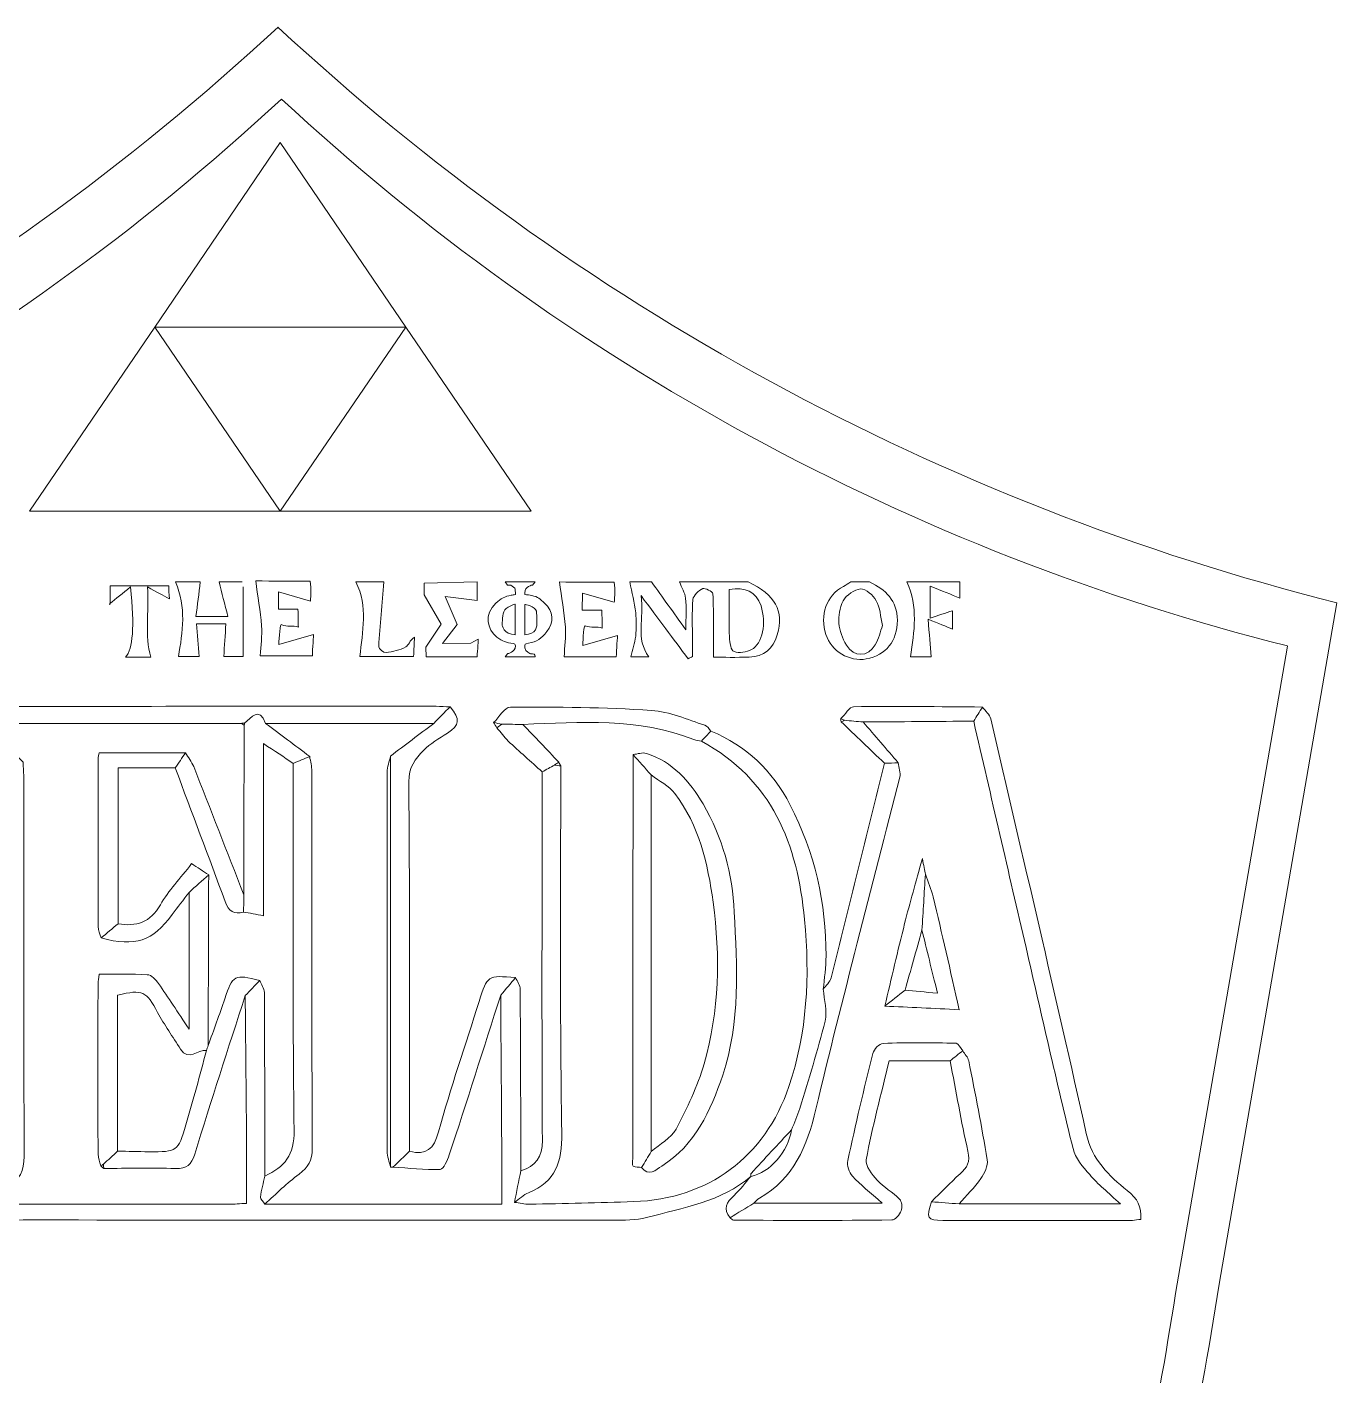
# Model space of a CAD drawing. Header units: inches. Extents: x 0 to 12, y 0 to 12.
# Drawn here: x 7.104 to 8.133, y 9.569 to 10.628 of the extents above; entities that cross this region are included whole.
import ezdxf

# ---------------------------------------------------------------- set-up
doc = ezdxf.new("R2010")
doc.units = ezdxf.units.IN
doc.header["$MEASUREMENT"] = 0

msp = doc.modelspace()

# ---------------------------------------------------------------- linework, layer by layer
at = {"color": 5, "lineweight": 0}
for p, q in [((7.3027, 10.537), (7.2043, 10.3922)), ((7.4012, 10.3922), (7.3027, 10.537)), ((7.2043, 10.3922), (7.1058, 10.2475)), ((7.3027, 10.2475), (7.2043, 10.3922)), ((7.2043, 10.3922), (7.4012, 10.3922)), ((7.4012, 10.3922), (7.3027, 10.2475)), ((7.4996, 10.2475), (7.4012, 10.3922)), ((7.1058, 10.2475), (7.3027, 10.2475)), ((7.3027, 10.2475), (7.4996, 10.2475)), ((8.0058, 9.6333), (8.0937, 10.1417))]:
    msp.add_line(p, q, dxfattribs=at)
at = {"color": 250, "lineweight": 0}
msp.add_line((8.04, 9.6406), (8.1325, 10.1757), dxfattribs=at)
for centre, start, end in [((6.0049, 12.021), 284.1261, 312.9293), ((8.5969, 12.021), 227.0707, 255.8739)]:
    msp.add_arc(centre, 1.9029, start, end, dxfattribs=at)
at = {"color": 5, "lineweight": 0}
for centre, start, end in [((6.0724, 11.8948), 284.1261, 312.9293), ((8.5349, 11.8948), 227.0707, 255.8739)]:
    msp.add_arc(centre, 1.8077, start, end, dxfattribs=at)
at = {"color": 1, "lineweight": 0}
for points, knots in [([(7.3261, 10.1926), (7.3274, 10.1873), (7.3264, 10.177), (7.3264, 10.177), (7.3264, 10.177), (7.3014, 10.1842), (7.3014, 10.1842), (7.3014, 10.1842), (7.3013, 10.1707), (7.3013, 10.1707), (7.3013, 10.1707), (7.3166, 10.1707), (7.3166, 10.1707), (7.3166, 10.1707), (7.3169, 10.1592), (7.3169, 10.1565), (7.3127, 10.1583), (7.3084, 10.1564), (7.3033, 10.1585), (7.3021, 10.1578), (7.3016, 10.1429), (7.3016, 10.1429), (7.3016, 10.1429), (7.3288, 10.1508), (7.3288, 10.1508), (7.3288, 10.1508), (7.3281, 10.139), (7.3279, 10.1341), (7.3128, 10.1341), (7.2986, 10.1341), (7.2869, 10.1341), (7.2874, 10.142), (7.2886, 10.1498), (7.288, 10.1575), (7.2871, 10.1693), (7.285, 10.181), (7.2834, 10.1928), (7.2964, 10.1928), (7.3131, 10.1926), (7.3261, 10.1926)], [0, 0, 0, 0, 1, 1, 1, 2, 2, 2, 3, 3, 3, 4, 4, 4, 5, 5, 5, 6, 6, 6, 7, 7, 7, 8, 8, 8, 9, 9, 9, 10, 10, 10, 11, 11, 11, 12, 12, 12, 13, 13, 13, 13]), ([(7.1691, 10.1748), (7.1691, 10.1793), (7.1691, 10.1837), (7.1691, 10.189), (7.1844, 10.189), (7.1992, 10.189), (7.2151, 10.189), (7.2152, 10.186), (7.2154, 10.1825), (7.2156, 10.1788), (7.2105, 10.1815), (7.2058, 10.1841), (7.1985, 10.1881), (7.1998, 10.1676), (7.196, 10.1501), (7.201, 10.133), (7.1966, 10.133), (7.1891, 10.133), (7.1812, 10.133), (7.1871, 10.1396), (7.1883, 10.1565), (7.1851, 10.1881), (7.1787, 10.1829), (7.1738, 10.179), (7.1689, 10.175), (7.1689, 10.175), (7.1691, 10.1748), (7.1691, 10.1748)], [0, 0, 0, 0, 1, 1, 1, 2, 2, 2, 3, 3, 3, 4, 4, 4, 5, 5, 5, 6, 6, 6, 7, 7, 7, 8, 8, 8, 9, 9, 9, 9]), ([(7.2735, 10.1882), (7.2735, 10.1871), (7.2735, 10.186), (7.2735, 10.1849), (7.2735, 10.1667), (7.2735, 10.1502), (7.2735, 10.1335), (7.2689, 10.1335), (7.2626, 10.1335), (7.2583, 10.1335), (7.2589, 10.1418), (7.2594, 10.1501), (7.26, 10.1592), (7.2521, 10.1592), (7.2454, 10.1592), (7.237, 10.1592), (7.2376, 10.1506), (7.2382, 10.1423), (7.2389, 10.1334), (7.2343, 10.1334), (7.2272, 10.1334), (7.2227, 10.1334), (7.2261, 10.1528), (7.2291, 10.1724), (7.2204, 10.192), (7.2269, 10.192), (7.2334, 10.192), (7.2399, 10.192), (7.2388, 10.1831), (7.2377, 10.1742), (7.2365, 10.1648), (7.2453, 10.1648), (7.2519, 10.1648), (7.2616, 10.1648), (7.259, 10.1748), (7.2568, 10.1834), (7.2546, 10.192), (7.2607, 10.192), (7.2668, 10.192), (7.2729, 10.192)], [0, 0, 0, 0, 1, 1, 1, 2, 2, 2, 3, 3, 3, 4, 4, 4, 5, 5, 5, 6, 6, 6, 7, 7, 7, 8, 8, 8, 9, 9, 9, 10, 10, 10, 11, 11, 11, 12, 12, 12, 13, 13, 13, 13]), ([(7.3841, 10.192), (7.3826, 10.175), (7.381, 10.1581), (7.38, 10.1412), (7.3799, 10.1397), (7.384, 10.1364), (7.3858, 10.1366), (7.3911, 10.1372), (7.3965, 10.1386), (7.4013, 10.141), (7.4035, 10.1421), (7.4042, 10.1462), (7.4081, 10.1486), (7.4079, 10.1438), (7.4076, 10.1391), (7.4074, 10.1336), (7.3927, 10.1336), (7.3787, 10.1336), (7.3653, 10.1336), (7.3671, 10.1529), (7.3717, 10.1728), (7.3621, 10.192), (7.3694, 10.192), (7.3768, 10.192), (7.3841, 10.192)], [0, 0, 0, 0, 1, 1, 1, 2, 2, 2, 3, 3, 3, 4, 4, 4, 5, 5, 5, 6, 6, 6, 7, 7, 7, 8, 8, 8, 8]), ([(7.4321, 10.1807), (7.4321, 10.1807), (7.4415, 10.1586), (7.4415, 10.1586), (7.4415, 10.1586), (7.43, 10.1438), (7.43, 10.1438), (7.43, 10.1438), (7.4524, 10.1439), (7.4524, 10.1439), (7.4524, 10.1439), (7.4582, 10.1472), (7.4582, 10.1472), (7.4582, 10.1472), (7.4576, 10.1383), (7.4573, 10.1333), (7.4425, 10.1333), (7.4172, 10.1333), (7.4172, 10.1333), (7.4172, 10.1333), (7.4171, 10.1409), (7.4171, 10.1409), (7.4171, 10.1409), (7.4291, 10.1589), (7.4291, 10.1589), (7.4291, 10.1589), (7.4158, 10.1818), (7.4158, 10.1818), (7.4158, 10.1818), (7.4156, 10.191), (7.4156, 10.191), (7.4156, 10.191), (7.4573, 10.1922), (7.4573, 10.1922), (7.4574, 10.1873), (7.4574, 10.1824), (7.4574, 10.1776), (7.4574, 10.1776), (7.4321, 10.1807), (7.4321, 10.1807)], [0, 0, 0, 0, 1, 1, 1, 2, 2, 2, 3, 3, 3, 4, 4, 4, 5, 5, 5, 6, 6, 6, 7, 7, 7, 8, 8, 8, 9, 9, 9, 10, 10, 10, 11, 11, 11, 12, 12, 12, 13, 13, 13, 13]), ([(7.5028, 10.192), (7.5028, 10.192), (7.5008, 10.1896), (7.5008, 10.1896), (7.5008, 10.1896), (7.4946, 10.1888), (7.4947, 10.1835), (7.4947, 10.1831), (7.4947, 10.1827), (7.4947, 10.1822), (7.4966, 10.1819), (7.4985, 10.1817), (7.5003, 10.1814), (7.505, 10.1804), (7.5067, 10.1786), (7.5103, 10.1754), (7.5173, 10.1691), (7.5179, 10.1603), (7.512, 10.153), (7.5077, 10.1477), (7.5043, 10.1451), (7.4977, 10.1439), (7.4946, 10.1434), (7.4946, 10.1435), (7.4947, 10.1404), (7.4947, 10.137), (7.4993, 10.1357), (7.4993, 10.1357), (7.4993, 10.1357), (7.5002, 10.1357), (7.5007, 10.1357), (7.5031, 10.1357), (7.5028, 10.1333), (7.5028, 10.1333), (7.5028, 10.1333), (7.4792, 10.1333), (7.4792, 10.1333), (7.4792, 10.1333), (7.4812, 10.1357), (7.4812, 10.1357), (7.4812, 10.1357), (7.4873, 10.1366), (7.4873, 10.1418), (7.4873, 10.1431), (7.4871, 10.1436), (7.4856, 10.1437), (7.4801, 10.1442), (7.4773, 10.1454), (7.4728, 10.1488), (7.4651, 10.1546), (7.4625, 10.1669), (7.4721, 10.1753), (7.4762, 10.179), (7.4787, 10.1807), (7.4841, 10.1816), (7.4851, 10.1818), (7.4861, 10.1819), (7.4874, 10.1821), (7.4873, 10.1838), (7.487, 10.1872), (7.487, 10.1872), (7.487, 10.1872), (7.4838, 10.1895), (7.4838, 10.1895), (7.4838, 10.1895), (7.4812, 10.1896), (7.4812, 10.1896), (7.4812, 10.1896), (7.4792, 10.192), (7.4792, 10.192), (7.4792, 10.192), (7.5028, 10.192), (7.5028, 10.192)], [0, 0, 0, 0, 1, 1, 1, 2, 2, 2, 3, 3, 3, 4, 4, 4, 5, 5, 5, 6, 6, 6, 7, 7, 7, 8, 8, 8, 9, 9, 9, 10, 10, 10, 11, 11, 11, 12, 12, 12, 13, 13, 13, 14, 14, 14, 15, 15, 15, 16, 16, 16, 17, 17, 17, 18, 18, 18, 19, 19, 19, 20, 20, 20, 21, 21, 21, 22, 22, 22, 23, 23, 23, 24, 24, 24, 24]), ([(7.5648, 10.1918), (7.5661, 10.1865), (7.565, 10.1761), (7.565, 10.1761), (7.565, 10.1761), (7.54, 10.1833), (7.54, 10.1833), (7.54, 10.1833), (7.5399, 10.1698), (7.5399, 10.1698), (7.5399, 10.1698), (7.5552, 10.1698), (7.5552, 10.1698), (7.5552, 10.1698), (7.5556, 10.1584), (7.5556, 10.1557), (7.5513, 10.1575), (7.547, 10.1556), (7.542, 10.1577), (7.5407, 10.157), (7.5402, 10.1421), (7.5402, 10.1421), (7.5402, 10.1421), (7.5675, 10.15), (7.5675, 10.15), (7.5675, 10.15), (7.5668, 10.1382), (7.5665, 10.1332), (7.5514, 10.1332), (7.5373, 10.1332), (7.5256, 10.1332), (7.526, 10.1412), (7.5272, 10.149), (7.5266, 10.1566), (7.5257, 10.1685), (7.5236, 10.1802), (7.522, 10.192), (7.5351, 10.192), (7.5517, 10.1918), (7.5648, 10.1918)], [0, 0, 0, 0, 1, 1, 1, 2, 2, 2, 3, 3, 3, 4, 4, 4, 5, 5, 5, 6, 6, 6, 7, 7, 7, 8, 8, 8, 9, 9, 9, 10, 10, 10, 11, 11, 11, 12, 12, 12, 13, 13, 13, 13]), ([(7.6701, 10.192), (7.6915, 10.1819), (7.6984, 10.1694), (7.693, 10.1506), (7.6898, 10.1395), (7.6826, 10.1333), (7.671, 10.133), (7.6608, 10.1327), (7.6507, 10.1329), (7.6428, 10.1329), (7.6428, 10.1498), (7.6431, 10.1663), (7.6425, 10.1828), (7.6424, 10.1844), (7.6362, 10.1876), (7.6344, 10.1868), (7.6311, 10.1853), (7.627, 10.1814), (7.6268, 10.1783), (7.6258, 10.1678), (7.6264, 10.1571), (7.6264, 10.1465), (7.6264, 10.1422), (7.6264, 10.1378), (7.6264, 10.1335), (7.6253, 10.1329), (7.6242, 10.1323), (7.623, 10.1317), (7.6115, 10.1472), (7.5999, 10.1627), (7.586, 10.1813), (7.5887, 10.1632), (7.5813, 10.1475), (7.5922, 10.1333), (7.5874, 10.1333), (7.5818, 10.1333), (7.578, 10.1333), (7.5793, 10.1387), (7.5812, 10.144), (7.5818, 10.1495), (7.5824, 10.1555), (7.5825, 10.1618), (7.5818, 10.1678), (7.5808, 10.1759), (7.5788, 10.1839), (7.5772, 10.192), (7.5829, 10.192), (7.5886, 10.192), (7.5943, 10.192), (7.6028, 10.1801), (7.6113, 10.1682), (7.6212, 10.1545), (7.6212, 10.1642), (7.6217, 10.1718), (7.621, 10.1792), (7.6205, 10.1835), (7.6179, 10.1877), (7.6163, 10.192), (7.6342, 10.192), (7.6521, 10.192), (7.6701, 10.192)], [0, 0, 0, 0, 1, 1, 1, 2, 2, 2, 3, 3, 3, 4, 4, 4, 5, 5, 5, 6, 6, 6, 7, 7, 7, 8, 8, 8, 9, 9, 9, 10, 10, 10, 11, 11, 11, 12, 12, 12, 13, 13, 13, 14, 14, 14, 15, 15, 15, 16, 16, 16, 17, 17, 17, 18, 18, 18, 19, 19, 19, 20, 20, 20, 20]), ([(7.6553, 10.1861), (7.6553, 10.1734), (7.655, 10.1609), (7.6554, 10.1485), (7.6556, 10.1445), (7.6567, 10.1381), (7.659, 10.1373), (7.663, 10.1359), (7.6688, 10.1368), (7.6727, 10.1389), (7.6815, 10.1435), (7.6846, 10.16), (7.6802, 10.1732), (7.6762, 10.1848), (7.6679, 10.1881), (7.6553, 10.1861)], [0, 0, 0, 0, 1, 1, 1, 2, 2, 2, 3, 3, 3, 4, 4, 4, 5, 5, 5, 5]), ([(7.7654, 10.192), (7.7782, 10.186), (7.7873, 10.1774), (7.7873, 10.1619), (7.7872, 10.1457), (7.7784, 10.1345), (7.7629, 10.1316), (7.7496, 10.1292), (7.7355, 10.1376), (7.7312, 10.1507), (7.7261, 10.1659), (7.7317, 10.1814), (7.7449, 10.1885), (7.7469, 10.1895), (7.7488, 10.1908), (7.7507, 10.192), (7.7556, 10.192), (7.7605, 10.192), (7.7654, 10.192)], [0, 0, 0, 0, 1, 1, 1, 2, 2, 2, 3, 3, 3, 4, 4, 4, 5, 5, 5, 6, 6, 6, 6]), ([(7.7756, 10.1579), (7.774, 10.165), (7.7738, 10.172), (7.7707, 10.1773), (7.7684, 10.1816), (7.7624, 10.1867), (7.7584, 10.1865), (7.7536, 10.1862), (7.747, 10.1817), (7.7448, 10.1772), (7.739, 10.1656), (7.7408, 10.1534), (7.7473, 10.1424), (7.7532, 10.1327), (7.7641, 10.1329), (7.7699, 10.1426), (7.7727, 10.1473), (7.7738, 10.153), (7.7756, 10.1579)], [0, 0, 0, 0, 1, 1, 1, 2, 2, 2, 3, 3, 3, 4, 4, 4, 5, 5, 5, 6, 6, 6, 6]), ([(7.8363, 10.192), (7.8363, 10.1867), (7.8363, 10.1815), (7.8363, 10.1794), (7.8296, 10.1821), (7.8223, 10.1851), (7.8131, 10.1888), (7.8131, 10.1789), (7.8131, 10.1726), (7.8131, 10.1637), (7.8193, 10.1657), (7.825, 10.1676), (7.8306, 10.1694), (7.8306, 10.1654), (7.8306, 10.1596), (7.8306, 10.155), (7.8255, 10.157), (7.8198, 10.1594), (7.8114, 10.1628), (7.8124, 10.1507), (7.8132, 10.1423), (7.8139, 10.1333), (7.8103, 10.1333), (7.8034, 10.1333), (7.7976, 10.1333), (7.8005, 10.1531), (7.8038, 10.1727), (7.7947, 10.192), (7.8086, 10.192), (7.8224, 10.192), (7.8363, 10.192)], [0, 0, 0, 0, 1, 1, 1, 2, 2, 2, 3, 3, 3, 4, 4, 4, 5, 5, 5, 6, 6, 6, 7, 7, 7, 8, 8, 8, 9, 9, 9, 10, 10, 10, 10]), ([(7.1689, 10.175), (7.1689, 10.175), (7.1686, 10.1743), (7.1686, 10.1743), (7.1686, 10.1743), (7.1691, 10.1748), (7.1691, 10.1748), (7.1691, 10.1748), (7.1689, 10.175), (7.1689, 10.175)], [0, 0, 0, 0, 1, 1, 1, 2, 2, 2, 3, 3, 3, 3]), ([(7.4872, 10.1746), (7.4872, 10.1746), (7.4795, 10.1727), (7.4782, 10.1687), (7.4769, 10.1647), (7.477, 10.1579), (7.477, 10.1579), (7.477, 10.1579), (7.4781, 10.1547), (7.4798, 10.153), (7.4816, 10.1513), (7.4872, 10.1506), (7.4872, 10.1506), (7.4872, 10.1506), (7.4872, 10.1746), (7.4872, 10.1746)], [0, 0, 0, 0, 1, 1, 1, 2, 2, 2, 3, 3, 3, 4, 4, 4, 5, 5, 5, 5]), ([(7.4948, 10.1506), (7.4952, 10.1506), (7.4998, 10.1511), (7.5018, 10.1529), (7.5038, 10.1547), (7.5042, 10.158), (7.5042, 10.158), (7.5042, 10.158), (7.5045, 10.1653), (7.5038, 10.1691), (7.503, 10.1729), (7.4948, 10.1744), (7.4948, 10.1744), (7.4948, 10.1744), (7.4948, 10.1616), (7.4948, 10.1506)], [0, 0, 0, 0, 1, 1, 1, 2, 2, 2, 3, 3, 3, 4, 4, 4, 5, 5, 5, 5])]:
    msp.add_open_spline(points, degree=3, knots=knots, dxfattribs=at)
at = {"color": 5, "lineweight": 0}
for points, knots in [([(7.436, 10.094), (7.4318, 10.0897), (7.4275, 10.0853), (7.4233, 10.081), (7.3792, 10.081), (7.3352, 10.081), (7.2912, 10.081), (7.2858, 10.0947), (7.2802, 10.0853), (7.2747, 10.0812), (7.2737, 10.0811), (7.2728, 10.0811), (7.2718, 10.081), (7.2058, 10.081), (7.1398, 10.081), (7.0739, 10.081), (7.0729, 10.081), (7.0719, 10.081), (7.0709, 10.081), (7.068, 10.0823), (7.0651, 10.0835), (7.0614, 10.0851), (7.0636, 10.0885), (7.0656, 10.0914), (7.0675, 10.0943), (7.1867, 10.0944), (7.3059, 10.0944), (7.425, 10.0944), (7.4287, 10.0944), (7.4324, 10.0941), (7.436, 10.094)], [0, 0, 0, 0, 1, 1, 1, 2, 2, 2, 3, 3, 3, 4, 4, 4, 5, 5, 5, 6, 6, 6, 7, 7, 7, 8, 8, 8, 9, 9, 9, 10, 10, 10, 10]), ([(7.3258, 10.055), (7.3215, 10.0532), (7.3172, 10.0514), (7.3129, 10.0496), (7.3056, 10.0545), (7.2983, 10.0593), (7.2895, 10.0651), (7.2895, 10.0194), (7.2895, 9.9753), (7.2895, 9.9299), (7.2836, 9.9311), (7.2788, 9.932), (7.2739, 9.9329), (7.274, 9.9375), (7.274, 9.942), (7.274, 9.9465), (7.2741, 9.9908), (7.2742, 10.0351), (7.2744, 10.0795), (7.2745, 10.08), (7.2746, 10.0806), (7.2747, 10.0812), (7.2802, 10.0853), (7.2858, 10.0947), (7.2912, 10.081), (7.3027, 10.0724), (7.3143, 10.0637), (7.3258, 10.055)], [0, 0, 0, 0, 1, 1, 1, 2, 2, 2, 3, 3, 3, 4, 4, 4, 5, 5, 5, 6, 6, 6, 7, 7, 7, 8, 8, 8, 9, 9, 9, 9]), ([(7.436, 10.094), (7.4442, 10.084), (7.4437, 10.0797), (7.4339, 10.0732), (7.4275, 10.0689), (7.4204, 10.0653), (7.4151, 10.0598), (7.4088, 10.0532), (7.4035, 10.0466), (7.4036, 10.0351), (7.4045, 9.9384), (7.4042, 9.8417), (7.4043, 9.745), (7.3999, 9.7409), (7.3956, 9.7367), (7.3912, 9.7326), (7.3906, 9.7326), (7.3899, 9.7326), (7.3893, 9.7326), (7.3893, 9.8402), (7.3893, 9.9477), (7.3893, 10.0553), (7.4006, 10.0639), (7.4119, 10.0725), (7.4233, 10.081), (7.4275, 10.0853), (7.4318, 10.0897), (7.436, 10.094)], [0, 0, 0, 0, 1, 1, 1, 2, 2, 2, 3, 3, 3, 4, 4, 4, 5, 5, 5, 6, 6, 6, 7, 7, 7, 8, 8, 8, 9, 9, 9, 9]), ([(7.6409, 10.075), (7.6384, 10.0723), (7.6359, 10.0697), (7.6334, 10.067), (7.6314, 10.0674), (7.6294, 10.0676), (7.6275, 10.0683), (7.5839, 10.0857), (7.5385, 10.0819), (7.4933, 10.0802), (7.4877, 10.0802), (7.4822, 10.0803), (7.4767, 10.0804), (7.4746, 10.0808), (7.4724, 10.0812), (7.4702, 10.0816), (7.4746, 10.0859), (7.479, 10.0938), (7.4834, 10.0938), (7.5203, 10.0939), (7.5573, 10.0936), (7.5942, 10.0912), (7.6084, 10.0903), (7.6223, 10.0838), (7.6362, 10.0795), (7.6381, 10.079), (7.6394, 10.0766), (7.6409, 10.075)], [0, 0, 0, 0, 1, 1, 1, 2, 2, 2, 3, 3, 3, 4, 4, 4, 5, 5, 5, 6, 6, 6, 7, 7, 7, 8, 8, 8, 9, 9, 9, 9]), ([(7.8541, 10.0938), (7.8518, 10.0901), (7.8495, 10.0864), (7.8472, 10.0828), (7.8183, 10.0825), (7.7893, 10.0823), (7.7604, 10.0821), (7.7555, 10.0825), (7.7506, 10.0829), (7.7457, 10.0834), (7.7448, 10.0838), (7.7439, 10.0843), (7.743, 10.0847), (7.7463, 10.088), (7.7496, 10.0941), (7.7529, 10.0941), (7.7866, 10.0946), (7.8204, 10.0941), (7.8541, 10.0938)], [0, 0, 0, 0, 1, 1, 1, 2, 2, 2, 3, 3, 3, 4, 4, 4, 5, 5, 5, 6, 6, 6, 6]), ([(7.8541, 10.0938), (7.8563, 10.0907), (7.8598, 10.0879), (7.8606, 10.0845), (7.8859, 9.9761), (7.9114, 9.8677), (7.9356, 9.759), (7.9402, 9.7385), (7.9533, 9.7257), (7.9678, 9.7143), (7.9761, 9.7077), (7.9791, 9.7017), (7.9784, 9.6916), (7.9763, 9.6914), (7.974, 9.6908), (7.9718, 9.6908), (7.9222, 9.6908), (7.8725, 9.6907), (7.8229, 9.6908), (7.8108, 9.6908), (7.8098, 9.6926), (7.814, 9.7054), (7.8213, 9.7048), (7.8285, 9.7043), (7.8357, 9.7037), (7.877, 9.7037), (7.9182, 9.7037), (7.9624, 9.7037), (7.9527, 9.7128), (7.9448, 9.7191), (7.9383, 9.7267), (7.9329, 9.7328), (7.927, 9.7397), (7.9252, 9.7472), (7.9123, 9.7996), (7.9005, 9.8523), (7.8883, 9.9049), (7.8746, 9.9642), (7.8609, 10.0235), (7.8472, 10.0828), (7.8495, 10.0864), (7.8518, 10.0901), (7.8541, 10.0938)], [0, 0, 0, 0, 1, 1, 1, 2, 2, 2, 3, 3, 3, 4, 4, 4, 5, 5, 5, 6, 6, 6, 7, 7, 7, 8, 8, 8, 9, 9, 9, 10, 10, 10, 11, 11, 11, 12, 12, 12, 13, 13, 13, 14, 14, 14, 14]), ([(7.0739, 10.081), (7.1398, 10.081), (7.2058, 10.081), (7.2718, 10.081), (7.2726, 10.0805), (7.2735, 10.08), (7.2744, 10.0795), (7.2742, 10.0351), (7.2741, 9.9908), (7.274, 9.9465), (7.2609, 9.9801), (7.2479, 10.0136), (7.2347, 10.0471), (7.2332, 10.0509), (7.2304, 10.0543), (7.2283, 10.0579), (7.2059, 10.0579), (7.1835, 10.0579), (7.1604, 10.0579), (7.1602, 10.0566), (7.1596, 10.0547), (7.1596, 10.0528), (7.1596, 10.009), (7.1596, 9.9653), (7.1597, 9.9215), (7.1597, 9.9185), (7.1612, 9.9155), (7.1621, 9.9125), (7.1891, 9.9054), (7.2024, 9.9098), (7.2178, 9.9309), (7.2221, 9.9367), (7.2267, 9.9425), (7.2311, 9.9483), (7.2311, 9.9135), (7.2311, 9.8786), (7.2311, 9.8409), (7.222, 9.8546), (7.2148, 9.8658), (7.2071, 9.8767), (7.205, 9.8797), (7.2014, 9.8835), (7.1983, 9.8837), (7.1859, 9.8845), (7.1734, 9.884), (7.1605, 9.884), (7.1601, 9.8806), (7.1596, 9.8787), (7.1596, 9.8768), (7.1595, 9.8321), (7.1595, 9.7875), (7.1596, 9.7428), (7.1597, 9.7397), (7.161, 9.7366), (7.1617, 9.7336), (7.1625, 9.7329), (7.1633, 9.7322), (7.1641, 9.7315), (7.1828, 9.7316), (7.2016, 9.7323), (7.2203, 9.7315), (7.2295, 9.7312), (7.2329, 9.7346), (7.2355, 9.7429), (7.2484, 9.7845), (7.2619, 9.8259), (7.2752, 9.8673), (7.2755, 9.8307), (7.2759, 9.7942), (7.2762, 9.7576), (7.2763, 9.7402), (7.2762, 9.7227), (7.2762, 9.7041), (7.2709, 9.7039), (7.2666, 9.7035), (7.2622, 9.7035), (7.2045, 9.7035), (7.1467, 9.7035), (7.0889, 9.7034), (7.0841, 9.7034), (7.0793, 9.7026), (7.0745, 9.7022), (7.0745, 9.7022), (7.0738, 9.7031), (7.0738, 9.7031), (7.0787, 9.7078), (7.083, 9.7136), (7.0887, 9.717), (7.0982, 9.7227), (7.1016, 9.7298), (7.1016, 9.7409), (7.1012, 9.8396), (7.1013, 9.9384), (7.1013, 10.0372), (7.1013, 10.0416), (7.1009, 10.0461), (7.1007, 10.0505), (7.0916, 10.06), (7.0826, 10.0695), (7.0735, 10.079), (7.0737, 10.0797), (7.0738, 10.0804), (7.0739, 10.081)], [0, 0, 0, 0, 1, 1, 1, 2, 2, 2, 3, 3, 3, 4, 4, 4, 5, 5, 5, 6, 6, 6, 7, 7, 7, 8, 8, 8, 9, 9, 9, 10, 10, 10, 11, 11, 11, 12, 12, 12, 13, 13, 13, 14, 14, 14, 15, 15, 15, 16, 16, 16, 17, 17, 17, 18, 18, 18, 19, 19, 19, 20, 20, 20, 21, 21, 21, 22, 22, 22, 23, 23, 23, 24, 24, 24, 25, 25, 25, 26, 26, 26, 27, 27, 27, 28, 28, 28, 29, 29, 29, 30, 30, 30, 31, 31, 31, 32, 32, 32, 33, 33, 33, 34, 34, 34, 34]), ([(7.2747, 10.0812), (7.2746, 10.0806), (7.2745, 10.08), (7.2744, 10.0795), (7.2735, 10.08), (7.2726, 10.0805), (7.2718, 10.081), (7.2728, 10.0811), (7.2737, 10.0811), (7.2747, 10.0812)], [0, 0, 0, 0, 1, 1, 1, 2, 2, 2, 3, 3, 3, 3]), ([(7.3912, 9.7326), (7.4036, 9.7318), (7.416, 9.7303), (7.4283, 9.7308), (7.4309, 9.7309), (7.434, 9.7379), (7.4354, 9.7422), (7.4491, 9.7839), (7.4624, 9.8257), (7.4758, 9.8675), (7.4761, 9.8236), (7.4764, 9.7796), (7.4767, 9.7357), (7.4768, 9.7256), (7.4767, 9.7155), (7.4767, 9.7036), (7.414, 9.7036), (7.3523, 9.7036), (7.2906, 9.7036), (7.2995, 9.7115), (7.3079, 9.7201), (7.3175, 9.7271), (7.3247, 9.7325), (7.3278, 9.7379), (7.3278, 9.7472), (7.3274, 9.8459), (7.3276, 9.9446), (7.3275, 10.0433), (7.3275, 10.0472), (7.3264, 10.0511), (7.3258, 10.055), (7.3143, 10.0637), (7.3027, 10.0724), (7.2912, 10.081), (7.3352, 10.081), (7.3792, 10.081), (7.4233, 10.081), (7.4119, 10.0725), (7.4006, 10.0639), (7.3893, 10.0553), (7.3884, 10.0512), (7.3867, 10.047), (7.3867, 10.0428), (7.3865, 9.9435), (7.3865, 9.8443), (7.3867, 9.745), (7.3867, 9.7409), (7.3884, 9.7367), (7.3893, 9.7326), (7.3899, 9.7326), (7.3906, 9.7326), (7.3912, 9.7326)], [0, 0, 0, 0, 1, 1, 1, 2, 2, 2, 3, 3, 3, 4, 4, 4, 5, 5, 5, 6, 6, 6, 7, 7, 7, 8, 8, 8, 9, 9, 9, 10, 10, 10, 11, 11, 11, 12, 12, 12, 13, 13, 13, 14, 14, 14, 15, 15, 15, 16, 16, 16, 17, 17, 17, 17]), ([(7.4767, 10.0804), (7.4754, 10.0795), (7.4741, 10.0785), (7.4728, 10.0776), (7.4719, 10.079), (7.4711, 10.0803), (7.4702, 10.0816), (7.4724, 10.0812), (7.4746, 10.0808), (7.4767, 10.0804)], [0, 0, 0, 0, 1, 1, 1, 2, 2, 2, 3, 3, 3, 3]), ([(7.4767, 10.0804), (7.4822, 10.0803), (7.4877, 10.0802), (7.4933, 10.0802), (7.5026, 10.0703), (7.512, 10.0605), (7.5214, 10.0506), (7.5203, 10.0499), (7.5192, 10.0491), (7.5181, 10.0483), (7.5148, 10.0465), (7.5116, 10.0447), (7.5084, 10.0429), (7.4995, 10.051), (7.4905, 10.0589), (7.4817, 10.0671), (7.4784, 10.0702), (7.4758, 10.0741), (7.4728, 10.0776), (7.4741, 10.0785), (7.4754, 10.0795), (7.4767, 10.0804)], [0, 0, 0, 0, 1, 1, 1, 2, 2, 2, 3, 3, 3, 4, 4, 4, 5, 5, 5, 6, 6, 6, 7, 7, 7, 7]), ([(7.5214, 10.0506), (7.512, 10.0605), (7.5026, 10.0703), (7.4933, 10.0802), (7.5385, 10.0819), (7.5839, 10.0857), (7.6275, 10.0683), (7.6294, 10.0676), (7.6314, 10.0674), (7.6334, 10.067), (7.6891, 10.0369), (7.7088, 9.9863), (7.7144, 9.927), (7.7186, 9.8824), (7.7166, 9.8385), (7.7021, 9.7959), (7.6833, 9.7404), (7.6389, 9.7076), (7.5802, 9.7055), (7.553, 9.7045), (7.5257, 9.704), (7.4985, 9.7035), (7.4946, 9.7034), (7.4906, 9.7044), (7.4866, 9.7049), (7.4903, 9.7075), (7.4936, 9.7109), (7.4977, 9.7125), (7.519, 9.7213), (7.5241, 9.7366), (7.5237, 9.7593), (7.5222, 9.8554), (7.523, 9.9515), (7.5229, 10.0476), (7.5224, 10.0486), (7.5219, 10.0496), (7.5214, 10.0506)], [0, 0, 0, 0, 1, 1, 1, 2, 2, 2, 3, 3, 3, 4, 4, 4, 5, 5, 5, 6, 6, 6, 7, 7, 7, 8, 8, 8, 9, 9, 9, 10, 10, 10, 11, 11, 11, 12, 12, 12, 12]), ([(7.788, 10.05), (7.7788, 10.0607), (7.7696, 10.0714), (7.7604, 10.0821), (7.7893, 10.0823), (7.8183, 10.0825), (7.8472, 10.0828), (7.8609, 10.0235), (7.8746, 9.9642), (7.8883, 9.9049), (7.9005, 9.8523), (7.9123, 9.7996), (7.9252, 9.7472), (7.927, 9.7397), (7.9329, 9.7328), (7.9383, 9.7267), (7.9448, 9.7191), (7.9527, 9.7128), (7.9624, 9.7037), (7.9182, 9.7037), (7.877, 9.7037), (7.8357, 9.7037), (7.8415, 9.7103), (7.8478, 9.7165), (7.8528, 9.7236), (7.8557, 9.7278), (7.8586, 9.7338), (7.8578, 9.7383), (7.8536, 9.7643), (7.8485, 9.7902), (7.8433, 9.8161), (7.8427, 9.8189), (7.8402, 9.8213), (7.8386, 9.8239), (7.8368, 9.826), (7.8351, 9.8298), (7.8334, 9.8299), (7.8143, 9.8303), (7.7951, 9.8305), (7.7761, 9.8297), (7.7732, 9.8296), (7.7688, 9.825), (7.768, 9.8218), (7.761, 9.7939), (7.7544, 9.7659), (7.7483, 9.7377), (7.7475, 9.734), (7.7494, 9.7284), (7.752, 9.7255), (7.7582, 9.7187), (7.7656, 9.713), (7.7754, 9.7042), (7.7394, 9.7042), (7.707, 9.7042), (7.6745, 9.7042), (7.676, 9.7056), (7.6773, 9.7073), (7.679, 9.7083), (7.7061, 9.7238), (7.7164, 9.7488), (7.7233, 9.7782), (7.7441, 9.8653), (7.7672, 9.9519), (7.7892, 10.0388), (7.79, 10.0422), (7.7884, 10.0463), (7.788, 10.05)], [0, 0, 0, 0, 1, 1, 1, 2, 2, 2, 3, 3, 3, 4, 4, 4, 5, 5, 5, 6, 6, 6, 7, 7, 7, 8, 8, 8, 9, 9, 9, 10, 10, 10, 11, 11, 11, 12, 12, 12, 13, 13, 13, 14, 14, 14, 15, 15, 15, 16, 16, 16, 17, 17, 17, 18, 18, 18, 19, 19, 19, 20, 20, 20, 21, 21, 21, 22, 22, 22, 22]), ([(7.7457, 10.0834), (7.7449, 10.083), (7.744, 10.0827), (7.7431, 10.0823), (7.7429, 10.0829), (7.7427, 10.0834), (7.7426, 10.0839), (7.7426, 10.0842), (7.7429, 10.0845), (7.743, 10.0847), (7.7439, 10.0843), (7.7448, 10.0838), (7.7457, 10.0834)], [0, 0, 0, 0, 1, 1, 1, 2, 2, 2, 3, 3, 3, 4, 4, 4, 4]), ([(7.7457, 10.0834), (7.7506, 10.0829), (7.7555, 10.0825), (7.7604, 10.0821), (7.7696, 10.0714), (7.7788, 10.0607), (7.788, 10.05), (7.7844, 10.0499), (7.7808, 10.0498), (7.7771, 10.0498), (7.7658, 10.0606), (7.7544, 10.0715), (7.7431, 10.0823), (7.744, 10.0827), (7.7449, 10.083), (7.7457, 10.0834)], [0, 0, 0, 0, 1, 1, 1, 2, 2, 2, 3, 3, 3, 4, 4, 4, 5, 5, 5, 5]), ([(7.6409, 10.075), (7.6687, 10.0632), (7.6889, 10.0443), (7.7031, 10.0169), (7.7225, 9.9794), (7.7313, 9.9401), (7.7313, 9.8984), (7.7313, 9.8896), (7.7299, 9.8809), (7.7291, 9.8722), (7.7297, 9.8639), (7.7324, 9.855), (7.7305, 9.8473), (7.7249, 9.8242), (7.7175, 9.8015), (7.7107, 9.7787), (7.7089, 9.773), (7.7064, 9.7675), (7.7042, 9.7619), (7.6936, 9.7505), (7.683, 9.7392), (7.6725, 9.7277), (7.6721, 9.7273), (7.6724, 9.7261), (7.6723, 9.7253), (7.6723, 9.7253), (7.6724, 9.7256), (7.6724, 9.7256), (7.6489, 9.7052), (7.6189, 9.7007), (7.5904, 9.693), (7.5819, 9.6908), (7.5726, 9.691), (7.5637, 9.691), (7.4094, 9.6909), (7.2551, 9.6908), (7.1008, 9.6912), (7.0889, 9.6913), (7.0843, 9.6869), (7.0813, 9.6762), (7.0743, 9.6514), (7.0659, 9.6269), (7.0588, 9.6021), (7.0563, 9.5936), (7.0527, 9.5901), (7.043, 9.5901), (6.9201, 9.5904), (6.7971, 9.5903), (6.6742, 9.5898), (6.6625, 9.5898), (6.6582, 9.5946), (6.658, 9.6052), (6.6634, 9.6047), (6.6688, 9.6043), (6.6742, 9.6038), (6.6795, 9.6035), (6.6848, 9.6031), (6.69, 9.6031), (6.7791, 9.603), (6.8681, 9.603), (6.9571, 9.603), (6.9819, 9.603), (7.0067, 9.6028), (7.0315, 9.6033), (7.0355, 9.6034), (7.042, 9.6059), (7.0431, 9.6088), (7.054, 9.6397), (7.0641, 9.671), (7.0745, 9.7022), (7.0793, 9.7026), (7.0841, 9.7034), (7.0889, 9.7034), (7.1467, 9.7035), (7.2045, 9.7035), (7.2622, 9.7035), (7.2666, 9.7035), (7.2709, 9.7039), (7.2762, 9.7041), (7.2762, 9.7227), (7.2763, 9.7402), (7.2762, 9.7576), (7.2759, 9.7942), (7.2755, 9.8307), (7.2752, 9.8673), (7.279, 9.8712), (7.2828, 9.8752), (7.2866, 9.8791), (7.2878, 9.876), (7.2902, 9.8729), (7.2902, 9.8698), (7.2905, 9.8217), (7.2905, 9.7736), (7.2906, 9.7256), (7.2894, 9.72), (7.2878, 9.7146), (7.2872, 9.709), (7.287, 9.7073), (7.2894, 9.7054), (7.2906, 9.7036), (7.3523, 9.7036), (7.414, 9.7036), (7.4767, 9.7036), (7.4767, 9.7155), (7.4768, 9.7256), (7.4767, 9.7357), (7.4764, 9.7796), (7.4761, 9.8236), (7.4758, 9.8675), (7.4797, 9.8722), (7.4836, 9.8768), (7.4875, 9.8814), (7.4888, 9.8783), (7.4911, 9.8753), (7.4911, 9.8722), (7.4914, 9.8247), (7.4915, 9.7773), (7.4916, 9.7298), (7.4899, 9.7215), (7.4883, 9.7132), (7.4866, 9.7049), (7.4906, 9.7044), (7.4946, 9.7034), (7.4985, 9.7035), (7.5257, 9.704), (7.553, 9.7045), (7.5802, 9.7055), (7.6389, 9.7076), (7.6833, 9.7404), (7.7021, 9.7959), (7.7166, 9.8385), (7.7186, 9.8824), (7.7144, 9.927), (7.7088, 9.9863), (7.6891, 10.0369), (7.6334, 10.067), (7.6359, 10.0697), (7.6384, 10.0723), (7.6409, 10.075)], [0, 0, 0, 0, 1, 1, 1, 2, 2, 2, 3, 3, 3, 4, 4, 4, 5, 5, 5, 6, 6, 6, 7, 7, 7, 8, 8, 8, 9, 9, 9, 10, 10, 10, 11, 11, 11, 12, 12, 12, 13, 13, 13, 14, 14, 14, 15, 15, 15, 16, 16, 16, 17, 17, 17, 18, 18, 18, 19, 19, 19, 20, 20, 20, 21, 21, 21, 22, 22, 22, 23, 23, 23, 24, 24, 24, 25, 25, 25, 26, 26, 26, 27, 27, 27, 28, 28, 28, 29, 29, 29, 30, 30, 30, 31, 31, 31, 32, 32, 32, 33, 33, 33, 34, 34, 34, 35, 35, 35, 36, 36, 36, 37, 37, 37, 38, 38, 38, 39, 39, 39, 40, 40, 40, 41, 41, 41, 42, 42, 42, 43, 43, 43, 44, 44, 44, 45, 45, 45, 46, 46, 46, 46]), ([(7.2202, 10.046), (7.2057, 10.046), (7.1911, 10.046), (7.1753, 10.046), (7.1753, 10.0046), (7.1753, 9.9642), (7.1753, 9.9237), (7.1709, 9.92), (7.1665, 9.9163), (7.1621, 9.9125), (7.1612, 9.9155), (7.1597, 9.9185), (7.1597, 9.9215), (7.1596, 9.9653), (7.1596, 10.009), (7.1596, 10.0528), (7.1596, 10.0547), (7.1602, 10.0566), (7.1604, 10.0579), (7.1835, 10.0579), (7.2059, 10.0579), (7.2283, 10.0579), (7.2256, 10.0539), (7.2229, 10.05), (7.2202, 10.046)], [0, 0, 0, 0, 1, 1, 1, 2, 2, 2, 3, 3, 3, 4, 4, 4, 5, 5, 5, 6, 6, 6, 7, 7, 7, 8, 8, 8, 8]), ([(7.2202, 10.046), (7.2229, 10.05), (7.2256, 10.0539), (7.2283, 10.0579), (7.2304, 10.0543), (7.2332, 10.0509), (7.2347, 10.0471), (7.2479, 10.0136), (7.2609, 9.9801), (7.274, 9.9465), (7.274, 9.942), (7.274, 9.9375), (7.2739, 9.9329), (7.2662, 9.9306), (7.2622, 9.9334), (7.2594, 9.9411), (7.2466, 9.9762), (7.2333, 10.011), (7.2202, 10.046)], [0, 0, 0, 0, 1, 1, 1, 2, 2, 2, 3, 3, 3, 4, 4, 4, 5, 5, 5, 6, 6, 6, 6]), ([(7.2906, 9.7256), (7.306, 9.7326), (7.3139, 9.7422), (7.3136, 9.7615), (7.3123, 9.8575), (7.313, 9.9536), (7.3129, 10.0496), (7.3172, 10.0514), (7.3215, 10.0532), (7.3258, 10.055), (7.3264, 10.0511), (7.3275, 10.0472), (7.3275, 10.0433), (7.3276, 9.9446), (7.3274, 9.8459), (7.3278, 9.7472), (7.3278, 9.7379), (7.3247, 9.7325), (7.3175, 9.7271), (7.3079, 9.7201), (7.2995, 9.7115), (7.2906, 9.7036), (7.2894, 9.7054), (7.287, 9.7073), (7.2872, 9.709), (7.2878, 9.7146), (7.2894, 9.72), (7.2906, 9.7256)], [0, 0, 0, 0, 1, 1, 1, 2, 2, 2, 3, 3, 3, 4, 4, 4, 5, 5, 5, 6, 6, 6, 7, 7, 7, 8, 8, 8, 9, 9, 9, 9]), ([(7.3893, 9.7326), (7.3884, 9.7367), (7.3867, 9.7409), (7.3867, 9.745), (7.3865, 9.8443), (7.3865, 9.9435), (7.3867, 10.0428), (7.3867, 10.047), (7.3884, 10.0512), (7.3893, 10.0553), (7.3893, 9.9477), (7.3893, 9.8402), (7.3893, 9.7326)], [0, 0, 0, 0, 1, 1, 1, 2, 2, 2, 3, 3, 3, 4, 4, 4, 4]), ([(7.5864, 9.7324), (7.5921, 9.7246), (7.5977, 9.7305), (7.6022, 9.7334), (7.6286, 9.75), (7.6407, 9.7766), (7.6501, 9.8048), (7.664, 9.8467), (7.6615, 9.89), (7.6592, 9.9329), (7.6577, 9.9626), (7.6502, 9.9916), (7.6347, 10.0177), (7.624, 10.0356), (7.6109, 10.0509), (7.5902, 10.0574), (7.5871, 10.0584), (7.5832, 10.0569), (7.5797, 10.0565), (7.5797, 9.9507), (7.5796, 9.8449), (7.5795, 9.7392), (7.5795, 9.7371), (7.5789, 9.7341), (7.5799, 9.7333), (7.5815, 9.7322), (7.5842, 9.7326), (7.5864, 9.7324)], [0, 0, 0, 0, 1, 1, 1, 2, 2, 2, 3, 3, 3, 4, 4, 4, 5, 5, 5, 6, 6, 6, 7, 7, 7, 8, 8, 8, 9, 9, 9, 9]), ([(7.594, 9.7449), (7.5915, 9.7407), (7.589, 9.7365), (7.5864, 9.7324), (7.5842, 9.7326), (7.5815, 9.7322), (7.5799, 9.7333), (7.5789, 9.7341), (7.5795, 9.7371), (7.5795, 9.7392), (7.5796, 9.8449), (7.5797, 9.9507), (7.5797, 10.0565), (7.5845, 10.0512), (7.5892, 10.0458), (7.594, 10.0405), (7.594, 9.9419), (7.594, 9.8434), (7.594, 9.7449)], [0, 0, 0, 0, 1, 1, 1, 2, 2, 2, 3, 3, 3, 4, 4, 4, 5, 5, 5, 6, 6, 6, 6]), ([(7.5797, 10.0565), (7.5832, 10.0569), (7.5871, 10.0584), (7.5902, 10.0574), (7.6109, 10.0509), (7.624, 10.0356), (7.6347, 10.0177), (7.6502, 9.9916), (7.6577, 9.9626), (7.6592, 9.9329), (7.6615, 9.89), (7.664, 9.8467), (7.6501, 9.8048), (7.6407, 9.7766), (7.6286, 9.75), (7.6022, 9.7334), (7.5977, 9.7305), (7.5921, 9.7246), (7.5864, 9.7324), (7.589, 9.7365), (7.5915, 9.7407), (7.594, 9.7449), (7.6007, 9.7506), (7.6096, 9.7552), (7.6135, 9.7624), (7.6222, 9.7788), (7.6304, 9.7959), (7.6355, 9.8137), (7.6474, 9.8552), (7.6484, 9.898), (7.6426, 9.9406), (7.6384, 9.971), (7.6317, 10.0009), (7.6125, 10.026), (7.6079, 10.032), (7.6002, 10.0357), (7.594, 10.0405), (7.5892, 10.0458), (7.5845, 10.0512), (7.5797, 10.0565)], [0, 0, 0, 0, 1, 1, 1, 2, 2, 2, 3, 3, 3, 4, 4, 4, 5, 5, 5, 6, 6, 6, 7, 7, 7, 8, 8, 8, 9, 9, 9, 10, 10, 10, 11, 11, 11, 12, 12, 12, 13, 13, 13, 13]), ([(7.4866, 9.7049), (7.4883, 9.7132), (7.4899, 9.7215), (7.4916, 9.7298), (7.5034, 9.7334), (7.5086, 9.7401), (7.5085, 9.7537), (7.508, 9.8501), (7.5083, 9.9465), (7.5084, 10.0429), (7.5116, 10.0447), (7.5148, 10.0465), (7.5181, 10.0483), (7.5197, 10.048), (7.5213, 10.0478), (7.5229, 10.0476), (7.523, 9.9515), (7.5222, 9.8554), (7.5237, 9.7593), (7.5241, 9.7366), (7.519, 9.7213), (7.4977, 9.7125), (7.4936, 9.7109), (7.4903, 9.7075), (7.4866, 9.7049)], [0, 0, 0, 0, 1, 1, 1, 2, 2, 2, 3, 3, 3, 4, 4, 4, 5, 5, 5, 6, 6, 6, 7, 7, 7, 8, 8, 8, 8]), ([(7.5214, 10.0506), (7.5219, 10.0496), (7.5224, 10.0486), (7.5229, 10.0476), (7.5213, 10.0478), (7.5197, 10.048), (7.5181, 10.0483), (7.5192, 10.0491), (7.5203, 10.0499), (7.5214, 10.0506)], [0, 0, 0, 0, 1, 1, 1, 2, 2, 2, 3, 3, 3, 3]), ([(7.7042, 9.7619), (7.7064, 9.7675), (7.7089, 9.773), (7.7107, 9.7787), (7.7175, 9.8015), (7.7249, 9.8242), (7.7305, 9.8473), (7.7324, 9.855), (7.7297, 9.8639), (7.7291, 9.8722), (7.7312, 9.8752), (7.7343, 9.8779), (7.7352, 9.8812), (7.7493, 9.9373), (7.7632, 9.9936), (7.7771, 10.0498), (7.7808, 10.0498), (7.7844, 10.0499), (7.788, 10.05), (7.7884, 10.0463), (7.79, 10.0422), (7.7892, 10.0388), (7.7672, 9.9519), (7.7441, 9.8653), (7.7233, 9.7782), (7.7164, 9.7488), (7.7061, 9.7238), (7.679, 9.7083), (7.6773, 9.7073), (7.676, 9.7056), (7.6745, 9.7042), (7.6683, 9.7004), (7.6621, 9.6967), (7.6559, 9.6929), (7.6501, 9.7), (7.6531, 9.705), (7.659, 9.7103), (7.664, 9.7148), (7.6679, 9.7205), (7.6724, 9.7256), (7.6724, 9.7256), (7.6723, 9.7253), (7.6723, 9.7253), (7.6872, 9.7282), (7.7016, 9.7448), (7.7042, 9.7619)], [0, 0, 0, 0, 1, 1, 1, 2, 2, 2, 3, 3, 3, 4, 4, 4, 5, 5, 5, 6, 6, 6, 7, 7, 7, 8, 8, 8, 9, 9, 9, 10, 10, 10, 11, 11, 11, 12, 12, 12, 13, 13, 13, 14, 14, 14, 15, 15, 15, 15]), ([(7.1621, 9.9125), (7.1665, 9.9163), (7.1709, 9.92), (7.1753, 9.9237), (7.1897, 9.9212), (7.2006, 9.9247), (7.2086, 9.9386), (7.215, 9.9497), (7.2241, 9.9592), (7.2331, 9.9709), (7.2377, 9.9679), (7.2421, 9.9649), (7.2465, 9.962), (7.2413, 9.9575), (7.2362, 9.9529), (7.2311, 9.9483), (7.2267, 9.9425), (7.2221, 9.9367), (7.2178, 9.9309), (7.2024, 9.9098), (7.1891, 9.9054), (7.1621, 9.9125)], [0, 0, 0, 0, 1, 1, 1, 2, 2, 2, 3, 3, 3, 4, 4, 4, 5, 5, 5, 6, 6, 6, 7, 7, 7, 7]), ([(7.8093, 9.9625), (7.8087, 9.9658), (7.808, 9.9691), (7.8069, 9.975), (7.8018, 9.9563), (7.7971, 9.9401), (7.793, 9.9238), (7.7875, 9.9023), (7.7826, 9.8806), (7.7774, 9.859), (7.7965, 9.8581), (7.8156, 9.8572), (7.8359, 9.8562), (7.8288, 9.8872), (7.8223, 9.916), (7.8154, 9.9447), (7.814, 9.9508), (7.8114, 9.9566), (7.8093, 9.9625)], [0, 0, 0, 0, 1, 1, 1, 2, 2, 2, 3, 3, 3, 4, 4, 4, 5, 5, 5, 6, 6, 6, 6]), ([(7.8093, 9.9625), (7.8084, 9.9479), (7.8075, 9.9332), (7.8066, 9.9186), (7.8022, 9.9029), (7.7978, 9.8873), (7.7933, 9.8716), (7.788, 9.8674), (7.7827, 9.8632), (7.7774, 9.859), (7.7826, 9.8806), (7.7875, 9.9023), (7.793, 9.9238), (7.7971, 9.9401), (7.8018, 9.9563), (7.8069, 9.975), (7.808, 9.9691), (7.8087, 9.9658), (7.8093, 9.9625)], [0, 0, 0, 0, 1, 1, 1, 2, 2, 2, 3, 3, 3, 4, 4, 4, 5, 5, 5, 6, 6, 6, 6]), ([(7.2461, 9.828), (7.2456, 9.8267), (7.2452, 9.8255), (7.2448, 9.8242), (7.238, 9.825), (7.2307, 9.8153), (7.2244, 9.8253), (7.2183, 9.8349), (7.2117, 9.8442), (7.2064, 9.8541), (7.1976, 9.8706), (7.1947, 9.8723), (7.175, 9.8677), (7.175, 9.8269), (7.175, 9.786), (7.175, 9.7451), (7.1713, 9.7417), (7.1675, 9.7383), (7.1638, 9.7348), (7.1631, 9.7345), (7.1624, 9.734), (7.1617, 9.7336), (7.161, 9.7366), (7.1597, 9.7397), (7.1596, 9.7428), (7.1595, 9.7875), (7.1595, 9.8321), (7.1596, 9.8768), (7.1596, 9.8787), (7.1601, 9.8806), (7.1605, 9.884), (7.1734, 9.884), (7.1859, 9.8845), (7.1983, 9.8837), (7.2014, 9.8835), (7.205, 9.8797), (7.2071, 9.8767), (7.2148, 9.8658), (7.222, 9.8546), (7.2311, 9.8409), (7.2311, 9.8786), (7.2311, 9.9135), (7.2311, 9.9483), (7.2362, 9.9529), (7.2413, 9.9575), (7.2465, 9.962), (7.2463, 9.9173), (7.2462, 9.8726), (7.2461, 9.828)], [0, 0, 0, 0, 1, 1, 1, 2, 2, 2, 3, 3, 3, 4, 4, 4, 5, 5, 5, 6, 6, 6, 7, 7, 7, 8, 8, 8, 9, 9, 9, 10, 10, 10, 11, 11, 11, 12, 12, 12, 13, 13, 13, 14, 14, 14, 15, 15, 15, 16, 16, 16, 16]), ([(7.8093, 9.9625), (7.8114, 9.9566), (7.814, 9.9508), (7.8154, 9.9447), (7.8223, 9.916), (7.8288, 9.8872), (7.8359, 9.8562), (7.8156, 9.8572), (7.7965, 9.8581), (7.7774, 9.859), (7.7827, 9.8632), (7.788, 9.8674), (7.7933, 9.8716), (7.801, 9.8709), (7.8086, 9.8701), (7.8188, 9.8691), (7.8142, 9.8878), (7.8104, 9.9032), (7.8066, 9.9186), (7.8075, 9.9332), (7.8084, 9.9479), (7.8093, 9.9625)], [0, 0, 0, 0, 1, 1, 1, 2, 2, 2, 3, 3, 3, 4, 4, 4, 5, 5, 5, 6, 6, 6, 7, 7, 7, 7]), ([(7.2461, 9.828), (7.2504, 9.8402), (7.255, 9.8524), (7.2591, 9.8648), (7.2651, 9.8832), (7.2671, 9.8844), (7.2866, 9.8791), (7.2828, 9.8752), (7.279, 9.8712), (7.2752, 9.8673), (7.2619, 9.8259), (7.2484, 9.7845), (7.2355, 9.7429), (7.2329, 9.7346), (7.2295, 9.7312), (7.2203, 9.7315), (7.2016, 9.7323), (7.1828, 9.7316), (7.1641, 9.7315), (7.164, 9.7326), (7.1639, 9.7337), (7.1638, 9.7348), (7.1675, 9.7383), (7.1713, 9.7417), (7.175, 9.7451), (7.1831, 9.745), (7.1912, 9.7447), (7.1993, 9.7447), (7.2219, 9.7446), (7.2222, 9.7446), (7.2286, 9.7658), (7.2344, 9.7852), (7.2394, 9.8047), (7.2448, 9.8242), (7.2452, 9.8255), (7.2456, 9.8267), (7.2461, 9.828)], [0, 0, 0, 0, 1, 1, 1, 2, 2, 2, 3, 3, 3, 4, 4, 4, 5, 5, 5, 6, 6, 6, 7, 7, 7, 8, 8, 8, 9, 9, 9, 10, 10, 10, 11, 11, 11, 12, 12, 12, 12]), ([(7.3912, 9.7326), (7.3956, 9.7367), (7.3999, 9.7409), (7.4043, 9.745), (7.4174, 9.7419), (7.4233, 9.7466), (7.427, 9.7602), (7.4364, 9.7947), (7.4481, 9.8286), (7.4589, 9.8627), (7.4654, 9.8833), (7.4655, 9.8832), (7.4875, 9.8814), (7.4836, 9.8768), (7.4797, 9.8722), (7.4758, 9.8675), (7.4624, 9.8257), (7.4491, 9.7839), (7.4354, 9.7422), (7.434, 9.7379), (7.4309, 9.7309), (7.4283, 9.7308), (7.416, 9.7303), (7.4036, 9.7318), (7.3912, 9.7326)], [0, 0, 0, 0, 1, 1, 1, 2, 2, 2, 3, 3, 3, 4, 4, 4, 5, 5, 5, 6, 6, 6, 7, 7, 7, 8, 8, 8, 8]), ([(7.6559, 9.6929), (7.6621, 9.6967), (7.6683, 9.7004), (7.6745, 9.7042), (7.707, 9.7042), (7.7394, 9.7042), (7.7754, 9.7042), (7.7656, 9.713), (7.7582, 9.7187), (7.752, 9.7255), (7.7494, 9.7284), (7.7475, 9.734), (7.7483, 9.7377), (7.7544, 9.7659), (7.761, 9.7939), (7.768, 9.8218), (7.7688, 9.825), (7.7732, 9.8296), (7.7761, 9.8297), (7.7951, 9.8305), (7.8143, 9.8303), (7.8334, 9.8299), (7.8351, 9.8298), (7.8368, 9.826), (7.8386, 9.8239), (7.8353, 9.8213), (7.832, 9.8187), (7.8287, 9.8161), (7.8129, 9.8161), (7.7971, 9.8161), (7.7808, 9.8161), (7.7745, 9.7897), (7.7677, 9.7642), (7.7628, 9.7384), (7.7619, 9.7337), (7.7674, 9.7268), (7.7715, 9.7223), (7.7766, 9.7167), (7.7836, 9.7129), (7.789, 9.7075), (7.7908, 9.7057), (7.7914, 9.7009), (7.7903, 9.6984), (7.7891, 9.6953), (7.7855, 9.6911), (7.7829, 9.6911), (7.7415, 9.6906), (7.7, 9.6908), (7.6586, 9.6909), (7.6577, 9.6909), (7.6568, 9.6922), (7.6559, 9.6929)], [0, 0, 0, 0, 1, 1, 1, 2, 2, 2, 3, 3, 3, 4, 4, 4, 5, 5, 5, 6, 6, 6, 7, 7, 7, 8, 8, 8, 9, 9, 9, 10, 10, 10, 11, 11, 11, 12, 12, 12, 13, 13, 13, 14, 14, 14, 15, 15, 15, 16, 16, 16, 17, 17, 17, 17]), ([(7.8287, 9.8161), (7.832, 9.8187), (7.8353, 9.8213), (7.8386, 9.8239), (7.8402, 9.8213), (7.8427, 9.8189), (7.8433, 9.8161), (7.8485, 9.7902), (7.8536, 9.7643), (7.8578, 9.7383), (7.8586, 9.7338), (7.8557, 9.7278), (7.8528, 9.7236), (7.8478, 9.7165), (7.8415, 9.7103), (7.8357, 9.7037), (7.8285, 9.7043), (7.8213, 9.7048), (7.814, 9.7054), (7.8215, 9.7127), (7.8286, 9.7203), (7.8365, 9.7272), (7.8422, 9.7322), (7.8445, 9.7369), (7.8427, 9.745), (7.8374, 9.7686), (7.8333, 9.7924), (7.8287, 9.8161)], [0, 0, 0, 0, 1, 1, 1, 2, 2, 2, 3, 3, 3, 4, 4, 4, 5, 5, 5, 6, 6, 6, 7, 7, 7, 8, 8, 8, 9, 9, 9, 9]), ([(7.1617, 9.7336), (7.1624, 9.734), (7.1631, 9.7345), (7.1638, 9.7348), (7.1639, 9.7337), (7.164, 9.7326), (7.1641, 9.7315), (7.1633, 9.7322), (7.1625, 9.7329), (7.1617, 9.7336)], [0, 0, 0, 0, 1, 1, 1, 2, 2, 2, 3, 3, 3, 3]), ([(7.3037, 8.6712), (7.2009, 8.7476), (7.0206, 8.8819), (6.7954, 9.1013), (6.6495, 9.3506), (6.6173, 9.5355), (6.6015, 9.6333)], [0, 0, 0, 0, 0.0808468, 0.1419248, 0.197496, 0.2597021, 0.2597021, 0.2597021, 0.2597021]), ([(7.3037, 8.6712), (7.4064, 8.7476), (7.5867, 8.8819), (7.8119, 9.1013), (7.9578, 9.3506), (7.99, 9.5355), (8.0058, 9.6333)], [0, 0, 0, 0, 0.0808468, 0.1419248, 0.197496, 0.2597021, 0.2597021, 0.2597021, 0.2597021])]:
    msp.add_open_spline(points, degree=3, knots=knots, dxfattribs=at)
at = {"color": 250, "lineweight": 0}
for points in [[(7.3009, 8.6278), (7.1928, 8.7083), (7.0029, 8.8495), (6.7659, 9.0805), (6.6124, 9.343), (6.5785, 9.5376), (6.5618, 9.6406)], [(7.3009, 8.6278), (7.409, 8.7083), (7.5989, 8.8495), (7.8359, 9.0805), (7.9895, 9.343), (8.0233, 9.5376), (8.04, 9.6406)]]:
    msp.add_open_spline(points, degree=3, knots=[0, 0, 0, 0, 0.0808468, 0.1419248, 0.197496, 0.2597021, 0.2597021, 0.2597021, 0.2597021], dxfattribs=at)

doc.saveas('drawing.dxf')
